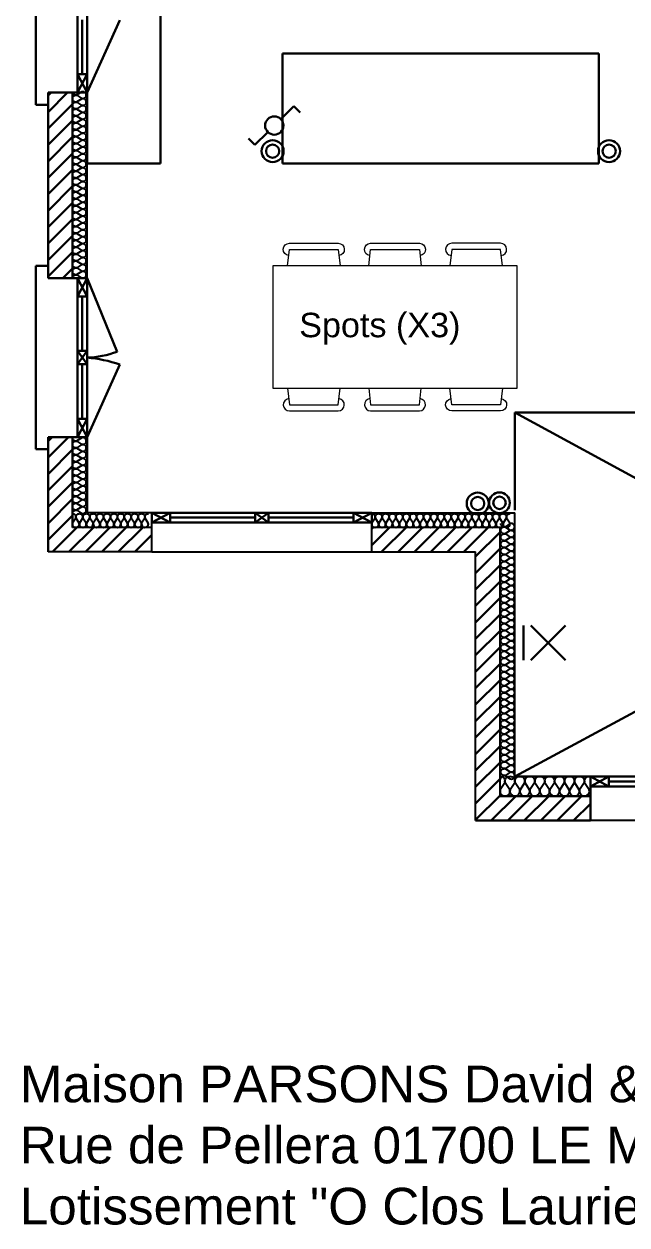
# Model space of a CAD drawing. Header units: millimetres. Extents: x -19 to 11976, y -331 to 3955.
# Drawn here: x -19 to 475, y -331 to 652 of the extents above; entities that cross this region are included whole.
import ezdxf

# ---------------------------------------------------------------- set-up
doc = ezdxf.new("R2010")
doc.units = ezdxf.units.MM
for name, color, linetype, lineweight in [('ElecRose', 6, 'Continuous', 15), ('IlotCentralCuisine', 9, 'Continuous', 5), ('MenuisExt', 9, 'Continuous', 18), ('Mobilier2', 9, 'Continuous', 5), ('VideSurSejour', 9, 'Continuous', 5)]:
    doc.layers.add(name, color=color, linetype=linetype, lineweight=lineweight)
for name, color, linetype in [('ElecRouge', 1, 'Continuous'), ('ElecVert', 3, 'Continuous'), ('Isolation', 9, 'Continuous'), ('Mobilier', 9, 'Continuous')]:
    doc.layers.add(name, color=color, linetype=linetype)
doc.styles.get("Standard").update_dxf_attribs({"font": 'Arial.ttf'})

# ---------------------------------------------------------------- blocks, each defined once
blk = doc.blocks.new('*U14')
at = {"flags": 128}
for points in [[(0, 1, -0.505863), (0.239, 0.676), (0.009, 0.318, 1.322645), (0.491, 0.318), (0.261, 0.676, -0.505863), (0.5, 1)], [(0.5, 1, -0.505863), (0.739, 0.676), (0.509, 0.318, 1.322645), (0.991, 0.318), (0.761, 0.676, -0.505863), (1, 1)], [(1, 1, -0.505863), (1.239, 0.676), (1.009, 0.318, 1.322645), (1.491, 0.318), (1.261, 0.676, -0.505863), (1.5, 1)], [(1.5, 1, -0.505863), (1.739, 0.676), (1.509, 0.318, 1.322645), (1.991, 0.318), (1.761, 0.676, -0.505863), (2, 1)], [(2, 1, -0.505863), (2.239, 0.676), (2.009, 0.318, 1.322645), (2.491, 0.318), (2.261, 0.676, -0.505863), (2.5, 1)], [(2.5, 1, -0.505863), (2.739, 0.676), (2.509, 0.318, 1.322645), (2.991, 0.318), (2.761, 0.676, -0.505863), (3, 1)], [(3, 1, -0.505863), (3.239, 0.676), (3.009, 0.318, 1.322645), (3.491, 0.318), (3.261, 0.676, -0.505863), (3.5, 1)], [(3.5, 1, -0.505863), (3.739, 0.676), (3.509, 0.318, 1.322645), (3.991, 0.318), (3.761, 0.676, -0.505863), (4, 1)], [(4, 1, -0.505863), (4.239, 0.676), (4.009, 0.318, 1.322645), (4.491, 0.318), (4.261, 0.676, -0.505863), (4.5, 1)], [(4.5, 1, -0.505863), (4.739, 0.676), (4.509, 0.318, 1.322645), (4.991, 0.318), (4.761, 0.676, -0.505863), (5, 1)], [(5, 1, -0.505863), (5.239, 0.676), (5.009, 0.318, 1.322645), (5.491, 0.318), (5.261, 0.676, -0.505863), (5.5, 1)], [(5.5, 1, -0.505863), (5.739, 0.676), (5.509, 0.318, 1.322645), (5.991, 0.318), (5.761, 0.676, -0.505863), (6, 1)], [(6, 1, -0.505863), (6.239, 0.676), (6.009, 0.318, 1.322645), (6.491, 0.318), (6.261, 0.676, -0.505863), (6.5, 1)], [(6.5, 1, -0.505863), (6.739, 0.676), (6.509, 0.318, 1.322645), (6.991, 0.318), (6.761, 0.676, -0.505863), (7, 1)], [(7, 1, -0.505863), (7.239, 0.676), (7.009, 0.318, 1.322645), (7.491, 0.318), (7.261, 0.676, -0.505863), (7.5, 1)], [(7.5, 1, -0.505863), (7.739, 0.676), (7.509, 0.318, 1.322645), (7.991, 0.318), (7.761, 0.676, -0.505863), (8, 1)], [(8, 1, -0.505863), (8.239, 0.676), (8.009, 0.318, 1.322645), (8.491, 0.318), (8.261, 0.676, -0.505863), (8.5, 1)], [(8.5, 1, -0.505863), (8.739, 0.676), (8.509, 0.318, 1.322645), (8.991, 0.318), (8.761, 0.676, -0.505863), (9, 1)], [(9, 1, -0.505863), (9.239, 0.676), (9.009, 0.318, 1.322645), (9.491, 0.318), (9.261, 0.676, -0.505863), (9.5, 1)], [(9.5, 1, -0.505863), (9.739, 0.676), (9.509, 0.318, 1.322645), (9.991, 0.318), (9.761, 0.676, -0.505863), (10, 1)], [(10, 1, -0.505863), (10.239, 0.676), (10.009, 0.318, 1.322645), (10.491, 0.318), (10.261, 0.676, -0.505863), (10.5, 1)], [(10.5, 1, -0.505863), (10.739, 0.676), (10.509, 0.318, 1.322645), (10.991, 0.318), (10.761, 0.676, -0.505863), (11, 1)], [(11, 1, -0.505863), (11.239, 0.676), (11.009, 0.318, 1.322645), (11.491, 0.318), (11.261, 0.676, -0.505863), (11.5, 1)], [(11.5, 1, -0.505863), (11.739, 0.676), (11.509, 0.318, 1.322645), (11.991, 0.318), (11.761, 0.676, -0.505863), (12, 1)], [(12, 1, -0.505863), (12.239, 0.676), (12.009, 0.318, 1.322645), (12.491, 0.318), (12.261, 0.676, -0.505863), (12.5, 1)], [(12.5, 1, -0.505863), (12.739, 0.676), (12.509, 0.318, 1.322645), (12.991, 0.318), (12.761, 0.676, -0.505863), (13, 1)], [(13, 1, -0.505863), (13.239, 0.676), (13.009, 0.318, 1.322645), (13.491, 0.318), (13.261, 0.676, -0.505863), (13.5, 1)], [(13.5, 1, -0.505863), (13.739, 0.676), (13.509, 0.318, 1.322645), (13.991, 0.318), (13.761, 0.676, -0.505863), (14, 1)], [(14, 1, -0.505863), (14.239, 0.676), (14.009, 0.318, 1.322645), (14.491, 0.318), (14.261, 0.676, -0.505863), (14.5, 1)], [(14.5, 1, -0.505863), (14.739, 0.676), (14.509, 0.318, 1.322645), (14.991, 0.318), (14.761, 0.676, -0.505863), (15, 1)], [(15, 1, -0.505863), (15.239, 0.676), (15.009, 0.318, 1.322645), (15.491, 0.318), (15.261, 0.676, -0.505863), (15.5, 1)], [(15.5, 1, -0.505863), (15.739, 0.676), (15.509, 0.318, 1.322645), (15.991, 0.318), (15.761, 0.676, -0.505863), (16, 1)], [(16, 1, -0.505863), (16.239, 0.676), (16.009, 0.318, 1.322645), (16.491, 0.318), (16.261, 0.676, -0.505863), (16.5, 1)], [(16.5, 1, -0.505863), (16.739, 0.676), (16.509, 0.318, 1.322645), (16.991, 0.318), (16.761, 0.676, -0.505863), (17, 1)], [(17, 1, -0.505863), (17.239, 0.676), (17.009, 0.318, 1.322645), (17.491, 0.318), (17.261, 0.676, -0.505863), (17.5, 1)], [(17.5, 1, -0.505863), (17.739, 0.676), (17.509, 0.318, 1.322645), (17.991, 0.318), (17.761, 0.676, -0.505863), (18, 1)], [(18, 1, -0.505863), (18.239, 0.676), (18.009, 0.318, 1.322645), (18.491, 0.318), (18.261, 0.676, -0.505863), (18.5, 1)]]:
    blk.add_lwpolyline(points, format="xyb", dxfattribs=at)
blk = doc.blocks.new('Tavolo 200x100')
at = {"layer": 'Mobilier2'}
for points in [[(13.01, 108.61, -0.946147), (13.56, 118.57), (53.56, 118.57, -0.946147), (54.11, 108.61)], [(120.55, 108.61, 0.946147), (120, 118.57), (80, 118.57, 0.946147), (79.45, 108.61)], [(186.99, 108.61, 0.946147), (186.44, 118.57), (146.44, 118.57, 0.946147), (145.89, 108.61)], [(13.01, -8.61, 0.946147), (13.56, -18.57), (53.56, -18.57, 0.946147), (54.11, -8.61)], [(120.55, -8.61, -0.946147), (120, -18.57), (80, -18.57, -0.946147), (79.45, -8.61)], [(186.99, -8.61, -0.946147), (186.44, -18.57), (146.44, -18.57, -0.946147), (145.89, -8.61)]]:
    blk.add_lwpolyline(points, format="xyb", dxfattribs=at)
for points in [[(12.05, 100), (13.56, 113.57), (53.56, 113.57), (55.07, 100)], [(121.51, 100), (120, 113.57), (80, 113.57), (78.49, 100)], [(187.95, 100), (186.44, 113.57), (146.44, 113.57), (144.93, 100)], [(12.05, 0), (13.56, -13.57), (53.56, -13.57), (55.07, 0)], [(121.51, 0), (120, -13.57), (80, -13.57), (78.49, 0)], [(187.95, 0), (186.44, -13.57), (146.44, -13.57), (144.93, 0)]]:
    blk.add_lwpolyline(points, dxfattribs=at)
blk.add_lwpolyline([(0, 100), (200, 100), (200, 0), (0, 0)], close=True, dxfattribs=at)
blk = doc.blocks.new('*U10')
at = {"flags": 128}
for points in [[(0, 1, -0.505863), (0.239, 0.676), (0.009, 0.318, 1.322645), (0.491, 0.318), (0.261, 0.676, -0.505863), (0.5, 1)], [(0.5, 1, -0.505863), (0.739, 0.676), (0.509, 0.318, 1.322645), (0.991, 0.318), (0.761, 0.676, -0.505863), (1, 1)], [(1, 1, -0.505863), (1.239, 0.676), (1.009, 0.318, 1.322645), (1.491, 0.318), (1.261, 0.676, -0.505863), (1.5, 1)], [(1.5, 1, -0.505863), (1.739, 0.676), (1.509, 0.318, 1.322645), (1.991, 0.318), (1.761, 0.676, -0.505863), (2, 1)], [(2, 1, -0.505863), (2.239, 0.676), (2.009, 0.318, 1.322645), (2.491, 0.318), (2.261, 0.676, -0.505863), (2.5, 1)], [(2.5, 1, -0.505863), (2.739, 0.676), (2.509, 0.318, 1.322645), (2.991, 0.318), (2.761, 0.676, -0.505863), (3, 1)], [(3, 1, -0.505863), (3.239, 0.676), (3.009, 0.318, 1.322645), (3.491, 0.318), (3.261, 0.676, -0.505863), (3.5, 1)], [(3.5, 1, -0.505863), (3.739, 0.676), (3.509, 0.318, 1.322645), (3.991, 0.318), (3.761, 0.676, -0.505863), (4, 1)], [(4, 1, -0.505863), (4.239, 0.676), (4.009, 0.318, 1.322645), (4.491, 0.318), (4.261, 0.676, -0.505863), (4.5, 1)], [(4.5, 1, -0.505863), (4.739, 0.676), (4.509, 0.318, 1.322645), (4.991, 0.318), (4.761, 0.676, -0.505863), (5, 1)], [(5, 1, -0.505863), (5.239, 0.676), (5.009, 0.318, 1.322645), (5.491, 0.318), (5.261, 0.676, -0.505863), (5.5, 1)]]:
    blk.add_lwpolyline(points, format="xyb", dxfattribs=at)
blk = doc.blocks.new('*U87')
at = {"flags": 128}
for points in [[(0, 1, -0.505863), (0.239, 0.676), (0.009, 0.318, 1.322645), (0.491, 0.318), (0.261, 0.676, -0.505863), (0.5, 1)], [(0.5, 1, -0.505863), (0.739, 0.676), (0.509, 0.318, 1.322645), (0.991, 0.318), (0.761, 0.676, -0.505863), (1, 1)], [(1, 1, -0.505863), (1.239, 0.676), (1.009, 0.318, 1.322645), (1.491, 0.318), (1.261, 0.676, -0.505863), (1.5, 1)], [(1.5, 1, -0.505863), (1.739, 0.676), (1.509, 0.318, 1.322645), (1.991, 0.318), (1.761, 0.676, -0.505863), (2, 1)], [(2, 1, -0.505863), (2.239, 0.676), (2.009, 0.318, 1.322645), (2.491, 0.318), (2.261, 0.676, -0.505863), (2.5, 1)], [(2.5, 1, -0.505863), (2.739, 0.676), (2.509, 0.318, 1.322645), (2.991, 0.318), (2.761, 0.676, -0.505863), (3, 1)], [(3, 1, -0.505863), (3.239, 0.676), (3.009, 0.318, 1.322645), (3.491, 0.318), (3.261, 0.676, -0.505863), (3.5, 1)], [(3.5, 1, -0.505863), (3.739, 0.676), (3.509, 0.318, 1.322645), (3.991, 0.318), (3.761, 0.676, -0.505863), (4, 1)], [(4, 1, -0.505863), (4.239, 0.676), (4.009, 0.318, 1.322645), (4.491, 0.318), (4.261, 0.676, -0.505863), (4.5, 1)], [(4.5, 1, -0.505863), (4.739, 0.676), (4.509, 0.318, 1.322645), (4.991, 0.318), (4.761, 0.676, -0.505863), (5, 1)], [(5, 1, -0.505863), (5.239, 0.676), (5.009, 0.318, 1.322645), (5.491, 0.318), (5.261, 0.676, -0.505863), (5.5, 1)], [(5.5, 1, -0.505863), (5.739, 0.676), (5.509, 0.318, 1.322645), (5.991, 0.318), (5.761, 0.676, -0.505863), (6, 1)], [(6, 1, -0.505863), (6.239, 0.676), (6.009, 0.318, 1.322645), (6.491, 0.318), (6.261, 0.676, -0.505863), (6.5, 1)], [(6.5, 1, -0.505863), (6.739, 0.676), (6.509, 0.318, 1.322645), (6.991, 0.318), (6.761, 0.676, -0.505863), (7, 1)], [(7, 1, -0.505863), (7.239, 0.676), (7.009, 0.318, 1.322645), (7.491, 0.318), (7.261, 0.676, -0.505863), (7.5, 1)], [(7.5, 1, -0.505863), (7.739, 0.676), (7.509, 0.318, 1.322645), (7.991, 0.318), (7.761, 0.676, -0.505863), (8, 1)], [(8, 1, -0.505863), (8.239, 0.676), (8.009, 0.318, 1.322645), (8.491, 0.318), (8.261, 0.676, -0.505863), (8.5, 1)], [(8.5, 1, -0.505863), (8.739, 0.676), (8.509, 0.318, 1.322645), (8.991, 0.318), (8.761, 0.676, -0.505863), (9, 1)], [(9, 1, -0.505863), (9.239, 0.676), (9.009, 0.318, 1.322645), (9.491, 0.318), (9.261, 0.676, -0.505863), (9.5, 1)], [(9.5, 1, -0.505863), (9.739, 0.676), (9.509, 0.318, 1.322645), (9.991, 0.318), (9.761, 0.676, -0.505863), (10, 1)]]:
    blk.add_lwpolyline(points, format="xyb", dxfattribs=at)
blk = doc.blocks.new('*U92')
at = {"flags": 128}
for points in [[(0, 1, -0.505863), (0.239, 0.676), (0.009, 0.318, 1.322645), (0.491, 0.318), (0.261, 0.676, -0.505863), (0.5, 1)], [(0.5, 1, -0.505863), (0.739, 0.676), (0.509, 0.318, 1.322645), (0.991, 0.318), (0.761, 0.676, -0.505863), (1, 1)], [(1, 1, -0.505863), (1.239, 0.676), (1.009, 0.318, 1.322645), (1.491, 0.318), (1.261, 0.676, -0.505863), (1.5, 1)], [(1.5, 1, -0.505863), (1.739, 0.676), (1.509, 0.318, 1.322645), (1.991, 0.318), (1.761, 0.676, -0.505863), (2, 1)], [(2, 1, -0.505863), (2.239, 0.676), (2.009, 0.318, 1.322645), (2.491, 0.318), (2.261, 0.676, -0.505863), (2.5, 1)], [(2.5, 1, -0.505863), (2.739, 0.676), (2.509, 0.318, 1.322645), (2.991, 0.318), (2.761, 0.676, -0.505863), (3, 1)], [(3, 1, -0.505863), (3.239, 0.676), (3.009, 0.318, 1.322645), (3.491, 0.318), (3.261, 0.676, -0.505863), (3.5, 1)], [(3.5, 1, -0.505863), (3.739, 0.676), (3.509, 0.318, 1.322645), (3.991, 0.318), (3.761, 0.676, -0.505863), (4, 1)], [(4, 1, -0.505863), (4.239, 0.676), (4.009, 0.318, 1.322645), (4.491, 0.318), (4.261, 0.676, -0.505863), (4.5, 1)], [(4.5, 1, -0.505863), (4.739, 0.676), (4.509, 0.318, 1.322645), (4.991, 0.318), (4.761, 0.676, -0.505863), (5, 1)], [(5, 1, -0.505863), (5.239, 0.676), (5.009, 0.318, 1.322645), (5.491, 0.318), (5.261, 0.676, -0.505863), (5.5, 1)], [(5.5, 1, -0.505863), (5.739, 0.676), (5.509, 0.318, 1.322645), (5.991, 0.318), (5.761, 0.676, -0.505863), (6, 1)], [(6, 1, -0.505863), (6.239, 0.676), (6.009, 0.318, 1.322645), (6.491, 0.318), (6.261, 0.676, -0.505863), (6.5, 1)], [(6.5, 1, -0.505863), (6.739, 0.676), (6.509, 0.318, 1.322645), (6.991, 0.318), (6.761, 0.676, -0.505863), (7, 1)], [(7, 1, -0.505863), (7.239, 0.676), (7.009, 0.318, 1.322645), (7.491, 0.318), (7.261, 0.676, -0.505863), (7.5, 1)], [(7.5, 1, -0.505863), (7.739, 0.676), (7.509, 0.318, 1.322645), (7.991, 0.318), (7.761, 0.676, -0.505863), (8, 1)], [(8, 1, -0.505863), (8.239, 0.676), (8.009, 0.318, 1.322645), (8.491, 0.318), (8.261, 0.676, -0.505863), (8.5, 1)], [(8.5, 1, -0.505863), (8.739, 0.676), (8.509, 0.318, 1.322645), (8.991, 0.318), (8.761, 0.676, -0.505863), (9, 1)], [(9, 1, -0.505863), (9.239, 0.676), (9.009, 0.318, 1.322645), (9.491, 0.318), (9.261, 0.676, -0.505863), (9.5, 1)], [(9.5, 1, -0.505863), (9.739, 0.676), (9.509, 0.318, 1.322645), (9.991, 0.318), (9.761, 0.676, -0.505863), (10, 1)], [(10, 1, -0.505863), (10.239, 0.676), (10.009, 0.318, 1.322645), (10.491, 0.318), (10.261, 0.676, -0.505863), (10.5, 1)], [(10.5, 1, -0.505863), (10.739, 0.676), (10.509, 0.318, 1.322645), (10.991, 0.318), (10.761, 0.676, -0.505863), (11, 1)], [(11, 1, -0.505863), (11.239, 0.676), (11.009, 0.318, 1.322645), (11.491, 0.318), (11.261, 0.676, -0.505863), (11.5, 1)], [(11.5, 1, -0.505863), (11.739, 0.676), (11.509, 0.318, 1.322645), (11.991, 0.318), (11.761, 0.676, -0.505863), (12, 1)], [(12, 1, -0.505863), (12.239, 0.676), (12.009, 0.318, 1.322645), (12.491, 0.318), (12.261, 0.676, -0.505863), (12.5, 1)], [(12.5, 1, -0.505863), (12.739, 0.676), (12.509, 0.318, 1.322645), (12.991, 0.318), (12.761, 0.676, -0.505863), (13, 1)], [(13, 1, -0.505863), (13.239, 0.676), (13.009, 0.318, 1.322645), (13.491, 0.318), (13.261, 0.676, -0.505863), (13.5, 1)]]:
    blk.add_lwpolyline(points, format="xyb", dxfattribs=at)
blk = doc.blocks.new('*U93')
at = {"flags": 128}
for points in [[(0, 1, -0.505863), (0.239, 0.676), (0.009, 0.318, 1.322645), (0.491, 0.318), (0.261, 0.676, -0.505863), (0.5, 1)], [(0.5, 1, -0.505863), (0.739, 0.676), (0.509, 0.318, 1.322645), (0.991, 0.318), (0.761, 0.676, -0.505863), (1, 1)], [(1, 1, -0.505863), (1.239, 0.676), (1.009, 0.318, 1.322645), (1.491, 0.318), (1.261, 0.676, -0.505863), (1.5, 1)], [(1.5, 1, -0.505863), (1.739, 0.676), (1.509, 0.318, 1.322645), (1.991, 0.318), (1.761, 0.676, -0.505863), (2, 1)], [(2, 1, -0.505863), (2.239, 0.676), (2.009, 0.318, 1.322645), (2.491, 0.318), (2.261, 0.676, -0.505863), (2.5, 1)], [(2.5, 1, -0.505863), (2.739, 0.676), (2.509, 0.318, 1.322645), (2.991, 0.318), (2.761, 0.676, -0.505863), (3, 1)], [(3, 1, -0.505863), (3.239, 0.676), (3.009, 0.318, 1.322645), (3.491, 0.318), (3.261, 0.676, -0.505863), (3.5, 1)], [(3.5, 1, -0.505863), (3.739, 0.676), (3.509, 0.318, 1.322645), (3.991, 0.318), (3.761, 0.676, -0.505863), (4, 1)], [(4, 1, -0.505863), (4.239, 0.676), (4.009, 0.318, 1.322645), (4.491, 0.318), (4.261, 0.676, -0.505863), (4.5, 1)]]:
    blk.add_lwpolyline(points, format="xyb", dxfattribs=at)

msp = doc.modelspace()

# ---------------------------------------------------------------- hatches: boundary and pattern name
at = {"lineweight": 30, "transparency": 33554687}
h = msp.add_hatch(dxfattribs=at)
h.set_pattern_fill('ANSI31', color=256, scale=3)
h.paths.add_polyline_path([(291.13, 820.31), (1.13, 820.31), (1.13, 726.31), (21.13, 726.31), (21.13, 800.31), (1231.13, 800.14), (1231.13, 820.31), (1181.13, 820.31), (1091.13, 820.31), (545.13, 820.31), (545.13, 800.1), (452.13, 800.31), (452.13, 820.31)])
h.paths.add_polyline_path([(1.13, 444.31), (21.13, 444.31), (21.13, 596.31), (1.13, 596.31)])
h.paths.add_polyline_path([(21.13, 240.31), (21.13, 314.31), (1.13, 314.31), (1.13, 300.31), (1.13, 220.31), (86.13, 220.31), (86.13, 240.31)])
h.paths.add_polyline_path([(351.13, 220.31), (351.13, 0.31), (445.13, 0.31), (445.13, 20.31), (371.13, 20.31), (371.13, 220.31), (371.13, 240.31), (266.13, 240.31), (266.13, 220.31)])
h.paths.add_polyline_path([(845.13, 20.31), (845.13, 0.31), (955.13, 0.31), (955.13, 20.31)])
h.paths.add_polyline_path([(1061.13, 20.31), (1061.13, 0.31), (1141.13, 0.31), (1141.13, 75.31), (1121.13, 75.31), (1121.13, 20.31)])
h.paths.add_polyline_path([(1121.13, 145.31), (1141.13, 145.31), (1141.13, 220.31), (1226.13, 220.31), (1226.13, 240.31), (1121.13, 240.31)])
h.paths.add_polyline_path([(1491.13, 220.31), (1491.13, 820.31), (1301.13, 820.31), (1301.13, 800.31), (1471.13, 800.31), (1471.13, 240.31), (1406.13, 240.31), (1406.13, 220.31)])

# ---------------------------------------------------------------- linework, layer by layer
at = {"lineweight": 30}
for p, q in [((-8.87, 586.31), (-8.87, 736.31)), ((1.13, 444.31), (1.13, 596.31)), ((1.13, 596.31), (33.13, 596.31)), ((21.13, 596.31), (21.13, 444.31)), ((1.13, 586.31), (-8.87, 586.31)), ((-8.87, 304.31), (-8.87, 454.31)), ((-8.87, 454.31), (1.13, 454.31)), ((33.13, 444.31), (1.13, 444.31)), ((1.13, 314.31), (33.13, 314.31)), ((1.13, 314.31), (1.13, 300.31)), ((1.13, 220.31), (1.13, 310.31)), ((21.13, 240.31), (21.13, 314.31)), ((1.13, 304.31), (-8.87, 304.31)), ((445.13, 0.31), (445.13, 34.31)), ((371.13, 20.31), (445.13, 20.31)), ((351.13, 0.31), (445.13, 0.31))]:
    msp.add_line(p, q, dxfattribs=at)
for p, q in [((86.13, 220.31), (86.13, 252.31)), ((266.13, 220.31), (266.13, 252.31)), ((86.13, 240.31), (21.13, 240.31)), ((371.13, 240.31), (266.13, 240.31)), ((371.13, 220.31), (371.13, 240.31)), ((86.13, 220.31), (1.13, 220.31)), ((86.13, 220.31), (266.13, 220.31)), ((266.13, 220.31), (351.13, 220.31)), ((351.13, 0.31), (351.13, 220.31)), ((371.13, 20.31), (371.13, 220.31)), ((1141.13, 0.31), (351.13, 0.31))]:
    msp.add_line(p, q)
at = {"layer": 'ElecRose', "lineweight": 30}
for p, q in [((191.66, 574.58), (202.27, 585.19)), ((207.57, 579.89), (202.27, 585.19)), ((170.45, 553.37), (181.05, 563.98)), ((170.45, 553.37), (165.14, 558.67))]:
    msp.add_line(p, q, dxfattribs=at)
msp.add_circle((186.36, 569.28), 7.5, dxfattribs=at)
at = {"layer": 'ElecRouge', "lineweight": 30}
for p, q in [((390.39, 159.91), (390.39, 131.62)), ((396.39, 159.91), (424.68, 131.62)), ((396.39, 131.62), (424.68, 159.91))]:
    msp.add_line(p, q, dxfattribs=at)
for radius in [8.5, 5.1]:
    msp.add_circle((370.68, 260.44), radius, dxfattribs=at)
at = {"layer": 'ElecVert', "lineweight": 30}
for centre, radius in [((184.99, 548.32), 9), ((184.99, 548.32), 5.4), ((460.41, 548.32), 9), ((460.41, 548.32), 5.4), ((352.87, 259.89), 9), ((352.87, 259.89), 5.4)]:
    msp.add_circle(centre, radius, dxfattribs=at)
at = {"layer": 'IlotCentralCuisine', "lineweight": 30}
for p, q in [((452.13, 628.31), (193.13, 628.31)), ((193.13, 628.31), (193.13, 538.31)), ((452.13, 538.31), (452.13, 628.31)), ((193.13, 538.31), (452.13, 538.31))]:
    msp.add_line(p, q, dxfattribs=at)
at = {"layer": 'Isolation'}
for p, q in [((33.13, 444.31), (33.13, 596.31)), ((86.13, 252.31), (33.13, 252.31)), ((266.13, 252.31), (383.13, 252.31)), ((383.13, 36.31), (383.13, 252.31))]:
    msp.add_line(p, q, dxfattribs=at)
at = {"layer": 'Isolation', "lineweight": 30}
for p, q in [((33.13, 314.31), (33.13, 252.31)), ((383.13, 36.31), (445.13, 36.31))]:
    msp.add_line(p, q, dxfattribs=at)
at = {"layer": 'MenuisExt', "lineweight": 30}
for p, q in [((25.13, 711.28), (25.13, 611.28)), ((33.13, 711.28), (33.13, 611.28)), ((29.13, 655.78), (29.13, 611.28)), ((33.13, 596.28), (59.79, 655.56)), ((33.13, 611.28), (25.13, 611.28)), ((25.13, 611.28), (25.13, 596.28)), ((25.13, 596.28), (33.13, 611.28)), ((25.13, 611.28), (33.13, 596.28)), ((33.13, 596.28), (33.13, 611.28)), ((25.13, 429.31), (25.13, 444.31)), ((25.13, 429.31), (33.13, 444.31)), ((25.13, 444.31), (33.13, 429.31)), ((33.13, 444.31), (33.13, 429.31)), ((33.13, 444.31), (57.61, 384.09)), ((33.13, 429.31), (25.13, 429.31)), ((25.13, 429.31), (25.13, 329.31)), ((25.13, 429.31), (25.13, 379.31)), ((29.13, 384.81), (29.13, 429.31)), ((33.13, 429.31), (33.13, 329.31)), ((33.13, 384.81), (25.13, 384.81)), ((25.13, 373.81), (33.13, 384.81)), ((25.13, 384.81), (33.13, 373.81)), ((33.13, 373.81), (33.13, 384.81)), ((25.13, 379.31), (25.13, 373.81)), ((25.13, 373.81), (33.13, 373.81)), ((29.13, 373.81), (29.13, 329.31)), ((33.13, 314.31), (59.79, 373.59)), ((33.13, 329.31), (25.13, 329.31)), ((25.13, 329.31), (25.13, 314.31)), ((25.13, 314.31), (33.13, 329.31)), ((25.13, 329.31), (33.13, 314.31)), ((33.13, 314.31), (33.13, 329.31)), ((86.13, 252.31), (101.13, 252.31)), ((86.13, 244.31), (86.13, 252.31)), ((86.13, 252.31), (101.13, 244.31)), ((86.13, 244.31), (101.13, 252.31)), ((101.13, 252.31), (101.13, 244.31)), ((101.13, 252.31), (251.13, 252.31)), ((101.13, 248.31), (170.63, 248.31)), ((170.63, 244.31), (170.63, 252.31)), ((181.63, 244.31), (170.63, 252.31)), ((170.63, 244.31), (181.63, 252.31)), ((181.63, 244.31), (181.63, 252.31)), ((181.63, 248.31), (251.13, 248.31)), ((266.13, 252.31), (251.13, 252.31)), ((251.13, 252.31), (251.13, 244.31)), ((251.13, 244.31), (266.13, 252.31)), ((251.13, 252.31), (266.13, 244.31)), ((266.13, 244.31), (266.13, 252.31)), ((101.13, 244.31), (86.13, 244.31)), ((101.13, 244.31), (170.63, 244.31)), ((170.63, 244.31), (181.63, 244.31)), ((181.63, 244.31), (251.13, 244.31)), ((251.13, 244.31), (266.13, 244.31)), ((445.13, 36.31), (460.13, 36.31)), ((445.13, 28.31), (445.13, 36.31)), ((445.13, 28.31), (460.13, 36.31)), ((445.13, 36.31), (460.13, 28.31)), ((460.13, 36.31), (460.13, 28.31)), ((460.13, 36.31), (576.13, 36.31)), ((460.13, 32.31), (576.13, 32.31)), ((460.13, 28.31), (445.13, 28.31)), ((576.13, 28.31), (460.13, 28.31))]:
    msp.add_line(p, q, dxfattribs=at)
for centre, radius, start, end in [((29.76, 461.23), 82.01, 272.36092, 289.85796), ((24.59, 274.06), 105.57, 70.52238, 85.35561)]:
    msp.add_arc(centre, radius, start, end, dxfattribs=at)
at = {"layer": 'Mobilier', "lineweight": 30}
for p, q in [((33.13, 538.31), (33.13, 788.31)), ((93.13, 728.31), (93.13, 538.31)), ((93.13, 538.31), (33.13, 538.31))]:
    msp.add_line(p, q, dxfattribs=at)
at = {"layer": 'VideSurSejour', "lineweight": 30}
for p, q in [((383.13, 254.31), (383.13, 334.31)), ((383.13, 334.31), (935.13, 334.31)), ((383.13, 334.31), (935.13, 34.31)), ((935.13, 334.31), (383.13, 36.31))]:
    msp.add_line(p, q, dxfattribs=at)

# ---------------------------------------------------------------- block references
at = {"layer": 'Isolation', "lineweight": 30, "xscale": 11.30975603551797, "yscale": 11.30975603551797, "zscale": 11.30975603551797, "rotation": 90}
for name, p in [('*U92', (32.44, 444.31)), ('*U10', (32.44, 251.62)), ('*U14', (383.13, 34.33))]:
    msp.add_blockref(name, p, dxfattribs=at)
at = {"layer": 'Isolation', "lineweight": 30}
for name, p, xscale, yscale, zscale in [('*U10', (21.13, 240.31), 11.30975603551797, 11.30975603551797, 11.30975603551797), ('*U87', (266.13, 240.31), 11.30975603551797, 11.30975603551797, 11.30975603551797), ('*U93', (371.13, 20.31), 16.24847861073939, 16.24847861073939, 16.24847861073939)]:
    msp.add_blockref(name, p, dxfattribs=dict(at, xscale=xscale, yscale=yscale, zscale=zscale))
at = {"layer": 'Mobilier', "xscale": -1}
msp.add_blockref('Tavolo 200x100', (385.13, 354.31), dxfattribs=at)

# ---------------------------------------------------------------- texts
at = {"lineweight": 30, "insert": (-21.95, -200.31), "char_height": 30, "attachment_point": 1}
msp.add_mtext_dynamic_manual_height_columns('Maison PARSONS David & Audrey\\PRue de Pellera 01700 LE MAS RILLIER\\PLotissement "O Clos Laurie" - Lot N°01', width=1153.8832, gutter_width=12.5, heights=[208.03], dxfattribs=at)
at = {"layer": 'ElecVert', "lineweight": 30, "insert": (206.76, 415.99), "char_height": 20, "attachment_point": 1}
msp.add_mtext_dynamic_manual_height_columns('Spots (X3)', width=141.9827, gutter_width=12.5, heights=[0], dxfattribs=at)

doc.saveas('drawing.dxf')
